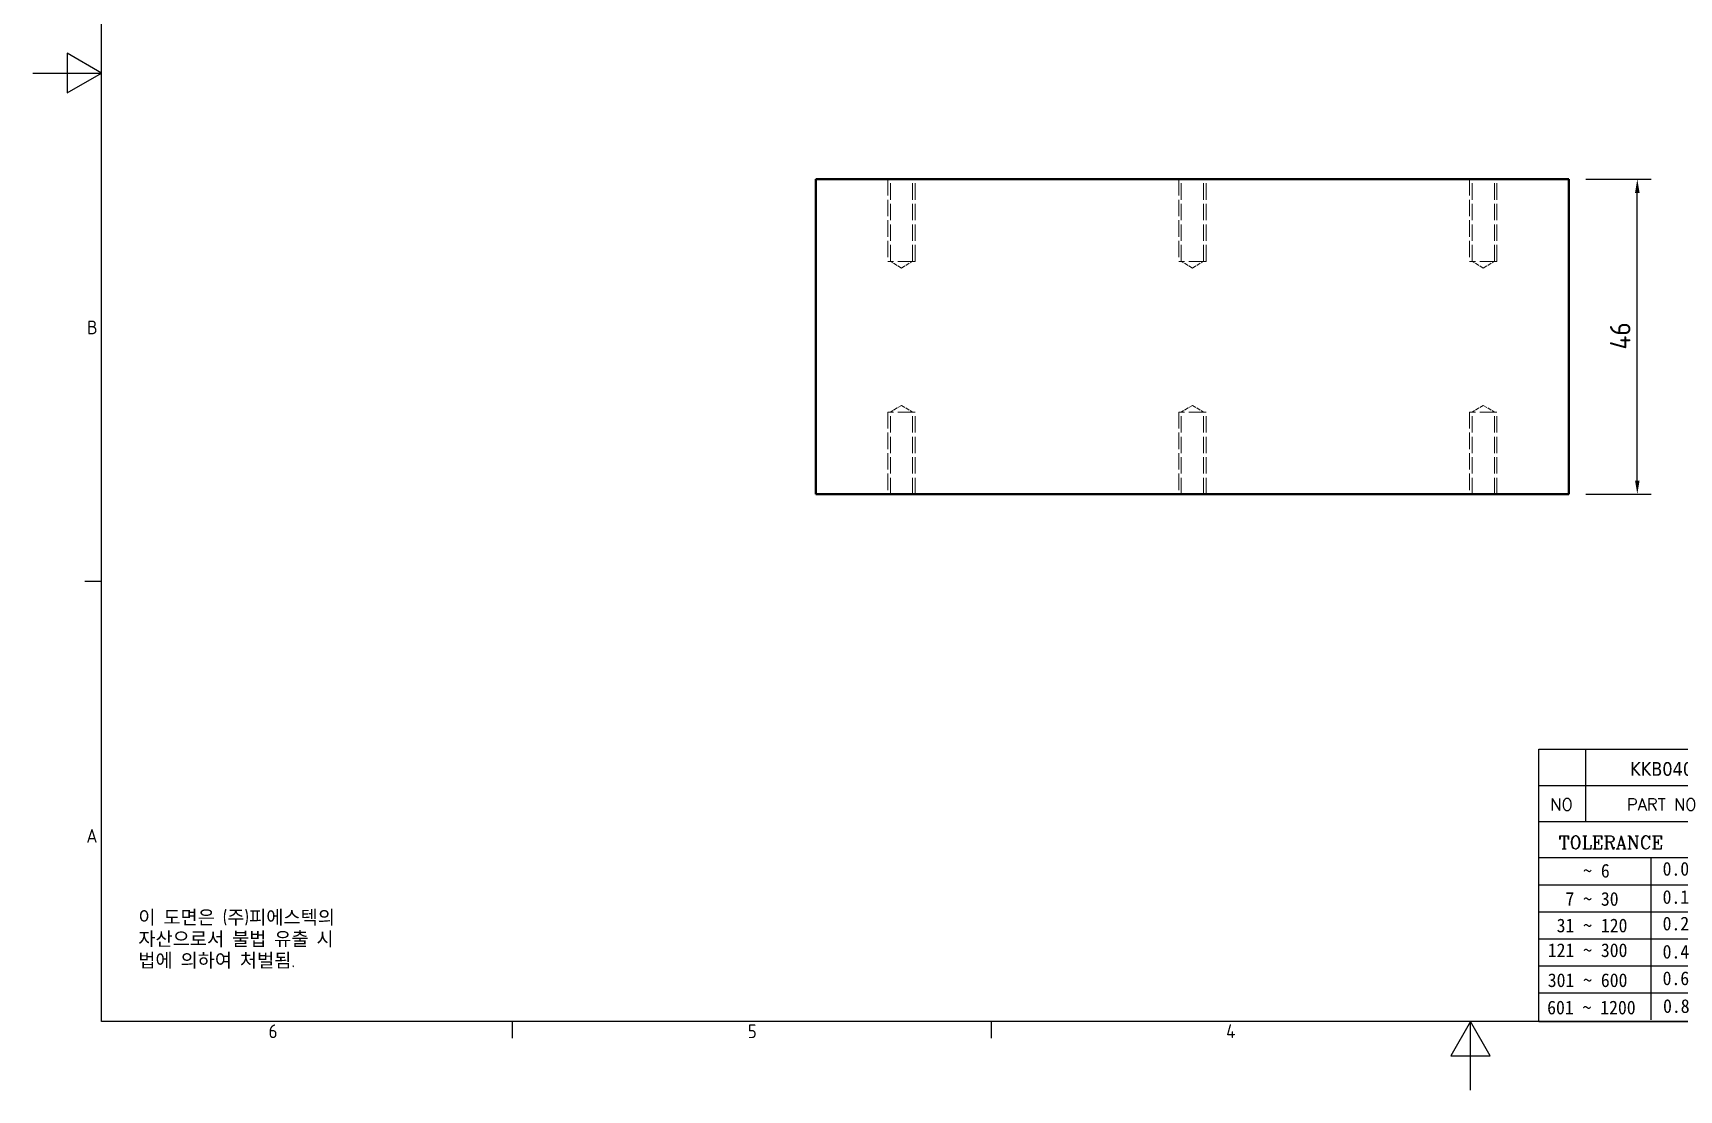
# Model space of a CAD drawing. Header units: millimetres. Extents: x 0 to 420, y 0 to 297.
# Drawn here: x 0 to 240.5, y 0 to 154.4 of the extents above; entities that cross this region are included whole.
import ezdxf
from ezdxf.enums import TextEntityAlignment as Align

# ---------------------------------------------------------------- set-up
doc = ezdxf.new("R2010")
doc.units = ezdxf.units.MM
doc.linetypes.add('DASHED', pattern=[0.2067, 0.1654, -0.0413])
doc.layers.get('0').update_dxf_attribs({"color": 3, "lineweight": 25})
for name, color, linetype, lineweight in [('가려진 것(ISO)', 2, 'DASHED', 18), ('가시적인 것(ISO)', 3, 'Continuous', 40), ('경계(ISO)', 7, 'Continuous', 25), ('기호(ISO)', 5, 'Continuous', 25), ('제목(ISO)', 5, 'Continuous', 50), ('치수(ISO)', 2, 'Continuous', 25), ('해치(ISO)', 7, 'Continuous', 18)]:
    doc.layers.add(name, color=color, linetype=linetype, lineweight=lineweight)
doc.styles.add('HAN_291', font='')
doc.styles.add('HAN_370', font='', dxfattribs={"width": 2})
doc.styles.add('RC_284', font='ROMANC.shx')
doc.styles.add('RC_287', font='ROMANC.shx')
doc.styles.add('RC_292', font='ROMANC.shx')
doc.styles.add('ROMANT_294', font='romant.shx')
doc.styles.add('문자 텍스트_PSTEK_POSCO', font='isocp.shx')
doc.styles.add('치수 텍스트_PSTEK_POSCO', font='isocp.shx')
doc.styles.add('텍스트 스타일198', font='tahoma.ttf')
doc.styles.add('텍스트 스타일333', font='ROMANC.shx', dxfattribs={"width": 0.800000011920929})
doc.styles.get('HAN_291').set_extended_font_data('GulimChe')
doc.styles.get('HAN_370').set_extended_font_data('GulimChe')
doc.dimstyles.new('치수_PSTEK_POSCO', dxfattribs={"dimtxt": 3, "dimasz": 2, "dimexe": 2, "dimexo": 2.5, "dimgap": 1, "dimtad": 1, "dimrnd": 1e-08, "dimdsep": 46, "dimtxsty": '치수 텍스트_PSTEK_POSCO', "dimcen": 0.09, "dimdle": 10, "dimclrd": 7, "dimclre": 7, "dimclrt": 2, "dimadec": 1, "dimazin": 2, "dimtfac": 1, "dimtmove": 0, "dimatfit": 3, "dimfxl": 0, "dimtolj": 1, "dimlwd": -1, "dimlwe": -1, "dimarcsym": 0})

# ---------------------------------------------------------------- blocks, each defined once
blk = doc.blocks.new('경계 Default Border')
at = {"layer": '경계(ISO)'}
for p, q in [((10, 74.25000190734863), (7.599999904632568, 74.25000190734863)), ((70, 10), (70, 7.599999904632568)), ((140, 10), (140, 7.599999904632568))]:
    blk.add_line(p, q, dxfattribs=at)
at = {"layer": '경계(ISO)', "flags": 128}
for points in [[(10, 10), (10, 287.0000076293945), (410, 287.0000076293945), (410, 10), (10, 10)], [(0, 148.5000038146973), (10, 148.5000038146973), (5, 151.3867473602295), (5, 145.6132507324219), (10, 148.5000038146973)], [(210, 0), (210, 10), (207.1132469177246, 5), (212.8867530822754, 5), (210, 10)]]:
    blk.add_lwpolyline(points, dxfattribs=at)
at = {"layer": '경계(ISO)', "color": 2, "char_height": 2.000000029802322, "attachment_point": 7, "style": '문자 텍스트_PSTEK_POSCO'}
for s, insert in [('B', (7.918846742126641, 110.3559296629392)), ('A', (7.809600509898342, 36.12023240455892)), ('6', (34.42969299337596, 7.580929648038)), ('5', (104.429692993376, 7.580929648038)), ('4', (174.3156467487881, 7.599999970197677))]:
    blk.add_mtext(s, dxfattribs=dict(at, insert=insert))
blk = doc.blocks.new('제목 블록 PSTEK')
for color, points in [(252, [(317.2195697678507, 17.0593801673321), (322.0326348870767, 21.62682475217465), (322.2781991042243, 21.94392121864296), (317.0471853425802, 16.97985676345368), (318.7512090904202, 16.1899260703855), (316.0018030350395, 12.71868385740789), (316.3356552234328, 13.00206718743325), (318.9235935156908, 16.2694494742633)]), (5, [(321.6183518841322, 17.4193704504104), (319.5281351041078, 18.24969419629727), (322.4505835294948, 22.02344462252142), (317.2195697678507, 17.0593801673321), (318.9235935156908, 16.2694494742633), (316.1741874603099, 12.79820726128571)]), (1, [(324.4839107253602, 19.60711530335299), (325.2419748254881, 19.60711530335299), (325.2419748254881, 20.25857663940324), (321.2266040451076, 20.25857663940324), (321.2266040451076, 19.60711530335299), (321.9846681452406, 19.60711530335299), (321.9846681452406, 15.3430047401139), (324.4839107253602, 15.3430047401139)]), (252, [(321.9846681452406, 19.60711530335299), (321.4042753185749, 19.60711530335299), (321.4042753185749, 19.45905590879572), (321.9846681452406, 19.45905590879572)]), (252, [(324.6615819988275, 19.45905590879572), (325.4196460989604, 19.45905590879572), (325.4196460989604, 20.11051724484596), (325.2419748254881, 20.11051724484596), (325.2419748254881, 19.60711530335299), (324.4839107253602, 19.60711530335299), (324.4839107253602, 15.3430047401139), (322.1623394187076, 15.3430047401139), (322.1623394187076, 15.19494534555726), (324.6615819988275, 15.19494534555726)]), (1, [(329.2277337269622, 20.25857663940324), (325.65654113025, 20.25857663940324), (325.65654113025, 15.3430047401139), (329.3580259941756, 15.3430047401139), (329.3580259941756, 15.9944660761648), (328.1137701654877, 15.9944660761648), (328.1137701654877, 17.56360607323003), (329.2277337269622, 17.56360607323003), (329.2277337269622, 18.25543873810179), (328.1137701654877, 18.25543873810179), (328.1137701654877, 19.60711530335299), (329.2277337269622, 19.60711530335299)]), (252, [(328.2914414389548, 19.45905590879572), (329.4054050004294, 19.45905590879572), (329.4054050004294, 20.11051724484596), (329.2277337269622, 20.11051724484596), (329.2277337269622, 19.60711530335299), (328.1137701654877, 19.60711530335299), (328.1137701654877, 18.25543873810179), (328.2914414389548, 18.25543873810179)]), (1, [(332.3312149849806, 20.25857663940324), (329.8592894925411, 20.25857663940324), (329.8592894925411, 15.3430047401139), (332.3312149849806, 15.3430047401139), (332.3312149849806, 17.4318630164523), (333.0701931098801, 15.3430047401139), (335.4855464857051, 15.3430047401139), (334.2514536401189, 19.30614745124769), (335.4379594596742, 20.25857663940324), (334.3071782107978, 20.25857663940324), (332.3312149849806, 18.99741471888304)]), (252, [(332.5088862584528, 20.1105172448466), (332.3312149849806, 20.1105172448466), (332.3312149849806, 18.99741471888368), (332.5088862584528, 19.11081371413894)]), (252, [(335.6156307331414, 20.11051724484596), (335.2535118015555, 20.11051724484596), (334.2514536401189, 19.30614745124769), (335.4855464857051, 15.3430047401139), (333.1954852176545, 15.3430047401139), (333.2478643833523, 15.19494534555726), (335.6632177591723, 15.19494534555726), (334.4291249135862, 19.15808805669106)]), (252, [(328.2914414389548, 17.41554667867274), (329.4054050004294, 17.41554667867274), (329.4054050004294, 18.10737934354514), (329.2277337269622, 18.10737934354514), (329.2277337269622, 17.56360607323003), (328.1137701654877, 17.56360607323003), (328.1137701654877, 15.9944660761648), (328.2914414389548, 15.9944660761648)]), (252, [(332.5088862584528, 16.92964231796647), (332.3312149849806, 17.43186301645164), (332.3312149849806, 15.3430047401139), (330.0369607660135, 15.3430047401139), (330.0369607660135, 15.19494534555726), (332.5088862584528, 15.19494534555726)]), (252, [(329.5356972676428, 15.8464066816075), (329.3580259941756, 15.8464066816075), (329.3580259941756, 15.3430047401139), (325.8342124037171, 15.3430047401139), (325.8342124037171, 15.19494534555726), (329.5356972676428, 15.19494534555726)])]:
    blk.add_hatch(color=color).paths.add_polyline_path(points)
h = blk.add_hatch(color=1)
edge = h.paths.add_edge_path(flags=0)
edge.add_line((314.2242174273352, 19.60711530335299), (314.2242174273352, 17.00126995915134))
edge.add_line((314.2242174273352, 17.00126995915134), (314.3485873187598, 17.00126995915134))
edge.add_arc((314.3485873187598, 17.6527312952023), 0.6514613360509371, 270, 360)
edge.add_line((315.0000486548106, 17.6527312952023), (315.0000486548106, 18.95565396730211))
edge.add_arc((314.3485873187598, 18.95565396730212), 0.6514613360508712, 0, 90)
edge.add_line((314.3485873187598, 19.60711530335299), (314.2242174273352, 19.60711530335299))
edge = h.paths.add_edge_path()
edge.add_arc((314.9847713324306, 18.28938669179658), 1.969189947606664, 269.9999999999959, 450)
edge.add_line((314.9847713324306, 20.25857663940318), (311.7664314776902, 20.25857663940324))
edge.add_line((311.7664314776902, 20.25857663940324), (311.7664314776902, 15.3430047401139))
edge.add_line((311.7664314776902, 15.3430047401139), (314.2242174273352, 15.3430047401139))
edge.add_line((314.2242174273352, 15.3430047401139), (314.2242174273352, 16.32019674418991))
edge.add_line((314.2242174273352, 16.32019674418991), (314.9847713324307, 16.32019674418991))
h = blk.add_hatch(color=252)
edge = h.paths.add_edge_path()
edge.add_arc((314.9847713324309, 18.28938669179657), 1.969189947606666, 270, 406.8278729790604)
edge.add_arc((315.1624426058984, 18.1413272972396), 1.969189947606962, -90, 53.560984836317004, ccw=False)
edge.add_line((315.1624426058984, 16.17213734963263), (314.4018887008024, 16.17213734963263))
edge.add_line((314.4018887008024, 16.17213734963263), (314.4018887008024, 15.19494534555726))
edge.add_line((314.4018887008024, 15.19494534555726), (311.9441027511573, 15.19494534555726))
edge.add_line((311.9441027511573, 15.19494534555726), (311.9441027511573, 15.3430047401139))
edge.add_line((311.9441027511573, 15.3430047401139), (314.2242174273352, 15.3430047401139))
edge.add_line((314.2242174273352, 15.3430047401139), (314.2242174273352, 16.32019674418991))
edge.add_line((314.2242174273352, 16.32019674418991), (314.9847713324309, 16.32019674418991))
h = blk.add_hatch(color=252)
edge = h.paths.add_edge_path()
edge.add_line((314.4018887008024, 19.45905590879572), (314.5262585922315, 19.45905590879572))
edge.add_arc((314.5262585922314, 18.80759457274939), 0.6514613360463194, 60.4189348879147, 90.00000000000318, ccw=False)
edge.add_arc((314.3485873187602, 18.95565396730057), 0.6514613360524251, 39.96992292766206, 90.00000000009999)
edge.add_line((314.3485873187591, 19.60711530335307), (314.2242174273352, 19.60711530335298))
edge.add_line((314.2242174273352, 19.60711530335299), (314.2242174273352, 17.00126995915134))
edge.add_line((314.2242174273352, 17.00126995915134), (314.3485873187591, 17.00126995915134))
edge.add_arc((314.3485873187568, 17.652731295233), 0.6514613360816299, 270.0000000002, 274.6930825552478)
edge.add_line((314.4018887008024, 17.0034541317032), (314.4018887008024, 19.45905590879572))
at = {"layer": '해치(ISO)', "true_color": 0x27d1fc}
h = blk.add_hatch(color=140, dxfattribs=at)
edge = h.paths.add_edge_path()
edge.add_ellipse((330.3660919371412, 20.15576403068321), major_axis=(9.100907360794343, 0), ratio=0.4069904968023172, start_angle=301.3098473703837, end_angle=507.7436900681698)
edge.add_ellipse((331.5340919371412, 20.4634168429492), major_axis=(-9.82350664112931, 0), ratio=0.3942600559756514, start_angle=111.51207141178469, end_angle=334.47025347086895, ccw=False)
edge.add_line((335.1363447531188, 16.8601935978785), (335.0955236905705, 16.99119398620872))
at = {"color": 180}
for p, q in [((182.475792979055, 11.79100474011392), (182.4757929790549, 51.56524660363496)), ((182.4757929790549, 51.56524660363496), (372.4757929537551, 51.56524660363496)), ((189.2651435055721, 51.56524660363496), (189.2651435055722, 41.00524660363494)), ((215.2152739891528, 41.00524660363494), (215.2152739891528, 51.56524660363496)), ((280.8758854511282, 51.56524660363496), (280.8758854511282, 41.00524660363494)), ((310.0881549537552, 51.56524660363496), (310.0881549537553, 41.00524660363494)), ((316.9044520275131, 51.56524660363496), (316.9044520275127, 41.00524660363494)), ((338.4566026226726, 51.56524660363496), (338.4566026226727, 41.00524660363494)), ((372.4757929537551, 51.56524660363496), (372.4757929537551, 11.79100474011389)), ((182.475792979055, 46.2852466036349), (372.4757929537551, 46.28524660363492)), ((182.475792979055, 41.00524660363493), (206.451475290024, 41.00524660363493)), ((222.9401812389276, 11.79100474011392), (222.9401812389276, 41.00524660363494)), ((239.4288871878316, 11.79100474011392), (239.4288871878316, 41.00524660363494)), ((255.9175931367356, 11.79100474011392), (255.9175931367356, 41.00524660363494)), ((268.6918866058747, 41.00524660363494), (268.6918866058747, 30.44524660363498)), ((280.8758854511282, 41.00524660363494), (280.8758854511282, 25.16524660363502)), ((310.088154953755, 41.00524660363494), (310.088154953755, 11.79100474011392)), ((182.475792979055, 35.72524660363497), (206.451475290024, 35.72524660363497)), ((198.8621818849491, 12.02524660363491), (198.8621818849491, 35.72524660363497)), ((206.451475290024, 35.72524660363497), (372.4757929537551, 35.72524660363497)), ((182.475792979055, 31.77524660363492), (206.451475290024, 31.77524660363492)), ((255.917593136736, 30.44524660363498), (372.4757929537552, 30.44524660363501)), ((182.475792979055, 27.82524660363487), (206.451475290024, 27.82524660363487)), ((255.9175931367359, 25.16524660363502), (372.4757929537552, 25.165246603635)), ((268.6918866058744, 25.16524660363502), (268.6918866058744, 11.79100474011392)), ((182.475792979055, 23.87524660363505), (206.451475290024, 23.87524660363505)), ((182.475792979055, 19.92524660363478), (206.451475290024, 19.92524660363478)), ((255.9175931367359, 19.88524660363481), (310.0881549537553, 19.88524660363481)), ((182.475792979055, 15.97524660363496), (206.451475290024, 15.97524660363496)), ((206.451475290024, 16.74100474011396), (255.9175931367359, 16.74100474011396)), ((182.475792979055, 11.79100474011392), (372.4757929537551, 11.79100474011389))]:
    blk.add_line(p, q, dxfattribs=at)
at = {"color": 7, "lineweight": 50}
for p, q in [((206.4514752900237, 11.79100474011392), (206.4514752900237, 41.00524660363494)), ((206.451475290024, 41.00524660363494), (372.4757929537551, 41.00524660363496))]:
    blk.add_line(p, q, dxfattribs=at)
at = {"color": 7}
for p, q in [((322.2781991042243, 21.94392121864296), (317.0471853425802, 16.97985676345368)), ((322.4505835294948, 22.02344462252142), (317.2195697678507, 17.0593801673321)), ((319.5281351041078, 18.24969419629727), (322.4505835294948, 22.02344462252142)), ((322.0326348870767, 21.62682475217465), (322.2781991042243, 21.94392121864296)), ((311.7664314776902, 20.25900474011391), (311.7664314776902, 15.34300474011391)), ((314.9847713324309, 20.25857663940324), (311.7664314776902, 20.25857663940324)), ((314.9847713324309, 20.25857663940324), (311.7664314776902, 20.25857663940324)), ((311.7664314776902, 20.25857663940324), (311.7664314776902, 15.3430047401139)), ((314.2242174273352, 17.00126995915134), (314.2242174273352, 19.60711530335299)), ((314.2242174273352, 19.60711530335299), (314.3485873187591, 19.60711530335299)), ((314.3485873187591, 19.60711530335299), (314.2242174273352, 19.60711530335299)), ((314.2242174273352, 19.60711530335299), (314.2242174273352, 17.00126995915134)), ((314.2242174273352, 17.00126995915134), (314.2242174273352, 19.60711530335299)), ((314.2242174273352, 19.60711530335299), (314.3485873187591, 19.60711530335299)), ((314.4018887008024, 19.45905590879572), (314.5262585922314, 19.45905590879572)), ((314.4018887008024, 17.0034541317032), (314.4018887008024, 19.45905590879572)), ((317.2195697678507, 17.0593801673321), (322.0326348870767, 21.62682475217465)), ((325.2419748254881, 20.25857663940324), (321.2266040451076, 20.25857663940324)), ((321.2266040451076, 20.25857663940324), (321.2266040451076, 19.60711530335299)), ((325.2419748254881, 20.25857663940324), (321.2266040451076, 20.25857663940324)), ((321.2266040451076, 20.25857663940324), (321.2266040451076, 19.60711530335299)), ((321.2266040451076, 19.60711530335299), (321.9846681452406, 19.60711530335299)), ((321.2266040451076, 19.60711530335299), (321.9846681452406, 19.60711530335299)), ((321.4042753185749, 19.60711530335299), (321.4042753185749, 19.45905590879572)), ((321.9846681452406, 19.60711530335299), (321.4042753185749, 19.60711530335299)), ((321.4042753185749, 19.45905590879572), (321.9846681452406, 19.45905590879572)), ((321.9846681452406, 19.60711530335299), (321.9846681452406, 15.3430047401139)), ((321.9846681452406, 19.45905590879572), (321.9846681452406, 19.60711530335299)), ((321.9846681452406, 19.60711530335299), (321.9846681452406, 15.3430047401139)), ((324.4839107253602, 19.60711530335299), (325.2419748254881, 19.60711530335299)), ((324.4839107253602, 15.3430047401139), (324.4839107253602, 19.60711530335299)), ((325.2419748254881, 19.60711530335299), (324.4839107253602, 19.60711530335299)), ((324.4839107253602, 19.60711530335299), (324.4839107253602, 15.3430047401139)), ((324.4839107253602, 19.60711530335299), (325.2419748254881, 19.60711530335299)), ((324.4839107253602, 15.3430047401139), (324.4839107253602, 19.60711530335299)), ((324.6615819988275, 19.45905590879572), (325.4196460989604, 19.45905590879572)), ((324.6615819988275, 15.19494534555726), (324.6615819988275, 19.45905590879572)), ((325.2419748254881, 19.60711530335299), (325.2419748254881, 20.25857663940324)), ((325.2419748254881, 19.60711530335299), (325.2419748254881, 20.25857663940324)), ((325.4196460989604, 20.11051724484596), (325.2419748254881, 20.11051724484596)), ((325.2419748254881, 20.11051724484596), (325.2419748254881, 19.60711530335299)), ((325.4196460989604, 19.45905590879572), (325.4196460989604, 20.11051724484596)), ((329.2277337269622, 20.25857663940324), (325.65654113025, 20.25857663940324)), ((325.65654113025, 20.25857663940324), (325.65654113025, 15.3430047401139)), ((325.65654113025, 20.25857663940324), (325.65654113025, 15.3430047401139)), ((329.2277337269622, 20.25857663940324), (325.65654113025, 20.25857663940324)), ((328.1137701654877, 18.25543873810179), (328.1137701654877, 19.60711530335299)), ((328.1137701654877, 19.60711530335299), (329.2277337269622, 19.60711530335299)), ((329.2277337269622, 19.60711530335299), (328.1137701654877, 19.60711530335299)), ((328.1137701654877, 19.60711530335299), (328.1137701654877, 18.25543873810179)), ((328.1137701654877, 18.25543873810179), (328.1137701654877, 19.60711530335299)), ((328.1137701654877, 19.60711530335299), (329.2277337269622, 19.60711530335299)), ((328.2914414389548, 18.25543873810179), (328.2914414389548, 19.45905590879572)), ((328.2914414389548, 19.45905590879572), (329.4054050004294, 19.45905590879572)), ((329.2277337269622, 19.60711530335299), (329.2277337269622, 20.25857663940324)), ((329.2277337269622, 19.60711530335299), (329.2277337269622, 20.25857663940324)), ((329.4054050004294, 20.11051724484596), (329.2277337269622, 20.11051724484596)), ((329.2277337269622, 20.11051724484596), (329.2277337269622, 19.60711530335299)), ((329.4054050004294, 19.45905590879572), (329.4054050004294, 20.11051724484596)), ((332.3312149849806, 20.25857663940324), (329.8592894925411, 20.25857663940324)), ((329.8592894925411, 20.25857663940324), (329.8592894925411, 15.3430047401139)), ((329.8592894925411, 20.25857663940324), (329.8592894925411, 15.3430047401139)), ((332.3312149849806, 20.25857663940324), (329.8592894925411, 20.25857663940324)), ((334.3071782107978, 20.25857663940324), (332.3312149849806, 18.99741471888304)), ((332.3312149849806, 18.99741471888304), (332.3312149849806, 20.25857663940324)), ((334.3071782107978, 20.25857663940324), (332.3312149849806, 18.99741471888304)), ((332.3312149849806, 18.99741471888304), (332.3312149849806, 20.25857663940324)), ((332.5088862584528, 20.1105172448466), (332.3312149849806, 20.1105172448466)), ((332.3312149849806, 20.1105172448466), (332.3312149849806, 18.99741471888368)), ((332.5088862584528, 19.11081371413894), (332.5088862584528, 20.1105172448466)), ((334.2514536401189, 19.30614745124769), (335.4379594596742, 20.25857663940324)), ((334.2514536401189, 19.30614745124769), (335.4379594596742, 20.25857663940324)), ((335.2535118015555, 20.11051724484596), (334.2514536401189, 19.30614745124769)), ((335.4855464857051, 15.3430047401139), (334.2514536401189, 19.30614745124769)), ((334.2514536401189, 19.30614745124769), (335.4855464857051, 15.3430047401139)), ((335.4855464857051, 15.3430047401139), (334.2514536401189, 19.30614745124769)), ((335.4379594596742, 20.25857663940324), (334.3071782107978, 20.25857663940324)), ((335.4379594596742, 20.25857663940324), (334.3071782107978, 20.25857663940324)), ((334.4291249135862, 19.15808805669104), (335.6156307331414, 20.11051724484596)), ((335.6156307331414, 20.11051724484596), (335.2535118015555, 20.11051724484596)), ((314.3485873187591, 17.00126995915134), (314.2242174273352, 17.00126995915134)), ((314.2242174273352, 17.00126995915134), (314.3485873187591, 17.00126995915134)), ((314.3485873187591, 17.00126995915134), (314.2242174273352, 17.00126995915134)), ((315.0000486548106, 18.95565396730275), (315.0000486548106, 17.65273129520161)), ((315.0000486548106, 18.95565396730275), (315.0000486548106, 17.65273129520161)), ((316.1741874603099, 12.79820726128571), (321.6183518841322, 17.4193704504104)), ((317.0471853425802, 16.97985676345368), (318.7512090904202, 16.1899260703855)), ((318.9235935156908, 16.2694494742633), (317.2195697678507, 17.0593801673321)), ((317.2195697678507, 17.0593801673321), (318.9235935156908, 16.2694494742633)), ((321.6183518841322, 17.4193704504104), (319.5281351041078, 18.24969419629727)), ((329.2277337269622, 18.25543873810179), (328.1137701654877, 18.25543873810179)), ((328.1137701654877, 18.25543873810179), (328.2914414389548, 18.25543873810179)), ((329.2277337269622, 18.25543873810179), (328.1137701654877, 18.25543873810179)), ((328.1137701654877, 17.56360607323003), (329.2277337269622, 17.56360607323003)), ((328.1137701654877, 15.9944660761648), (328.1137701654877, 17.56360607323003)), ((329.2277337269622, 17.56360607323003), (328.1137701654877, 17.56360607323003)), ((328.1137701654877, 17.56360607323003), (328.1137701654877, 15.9944660761648)), ((328.1137701654877, 17.56360607323003), (329.2277337269622, 17.56360607323003)), ((328.1137701654877, 15.9944660761648), (328.1137701654877, 17.56360607323003)), ((328.2914414389548, 15.9944660761648), (328.2914414389548, 17.41554667867274)), ((328.2914414389548, 17.41554667867274), (329.4054050004294, 17.41554667867274)), ((329.2277337269622, 17.56360607323003), (329.2277337269622, 18.25543873810179)), ((329.2277337269622, 17.56360607323003), (329.2277337269622, 18.25543873810179)), ((329.4054050004294, 18.10737934354514), (329.2277337269622, 18.10737934354514)), ((329.2277337269622, 18.10737934354514), (329.2277337269622, 17.56360607323003)), ((329.4054050004294, 17.41554667867274), (329.4054050004294, 18.10737934354514)), ((332.3312149849806, 18.99741471888368), (332.5088862584528, 19.11081371413894)), ((332.3312149849806, 17.4318630164523), (333.0701931098801, 15.3430047401139)), ((332.3312149849806, 15.3430047401139), (332.3312149849806, 17.4318630164523)), ((332.5088862584528, 16.92964231796647), (332.3312149849806, 17.43186301645164)), ((332.3312149849806, 17.43186301645164), (332.3312149849806, 15.3430047401139)), ((332.3312149849806, 17.4318630164523), (333.0701931098801, 15.3430047401139)), ((332.3312149849806, 15.3430047401139), (332.3312149849806, 17.4318630164523)), ((332.5088862584528, 15.19494534555726), (332.5088862584528, 16.92964231796647)), ((335.6632177591723, 15.19494534555726), (334.4291249135862, 19.15808805669104)), ((345.0447381189468, 17.50375595811051), (344.9867755289346, 17.689895936919)), ((311.7664314776902, 15.3430047401139), (314.2242174273352, 15.3430047401139)), ((311.7664314776902, 15.3430047401139), (314.2242174273352, 15.3430047401139)), ((314.2242174273352, 15.3430047401139), (311.9441027511573, 15.3430047401139)), ((311.9441027511573, 15.3430047401139), (311.9441027511573, 15.19494534555726)), ((311.9441027511573, 15.19494534555726), (314.4018887008024, 15.19494534555726)), ((314.2242174273352, 16.32019674418991), (314.9847713324309, 16.32019674418991)), ((314.2242174273352, 15.3430047401139), (314.2242174273352, 16.32019674418991)), ((314.9847713324309, 16.32019674418991), (314.2242174273352, 16.32019674418991)), ((314.2242174273352, 16.32019674418991), (314.2242174273352, 15.3430047401139)), ((314.2242174273352, 16.32019674418991), (314.9847713324309, 16.32019674418991)), ((314.2242174273352, 15.3430047401139), (314.2242174273352, 16.32019674418991)), ((314.4018887008024, 16.17213734963263), (315.162442605898, 16.17213734963263)), ((314.4018887008024, 15.19494534555726), (314.4018887008024, 16.17213734963263)), ((318.7512090904202, 16.1899260703855), (316.0018030350395, 12.71868385740789)), ((318.9235935156908, 16.2694494742633), (316.1741874603099, 12.79820726128571)), ((316.3356552234328, 13.00206718743325), (318.9235935156908, 16.2694494742633)), ((321.9846681452406, 15.3430047401139), (324.4839107253602, 15.3430047401139)), ((321.9846681452406, 15.3430047401139), (324.4839107253602, 15.3430047401139)), ((324.4839107253602, 15.3430047401139), (322.1623394187076, 15.3430047401139)), ((322.1623394187076, 15.3430047401139), (322.1623394187076, 15.19494534555726)), ((322.1623394187076, 15.19494534555726), (324.6615819988275, 15.19494534555726)), ((325.65654113025, 15.3430047401139), (329.3580259941756, 15.3430047401139)), ((325.65654113025, 15.3430047401139), (329.3580259941756, 15.3430047401139)), ((329.3580259941756, 15.3430047401139), (325.8342124037171, 15.3430047401139)), ((325.8342124037171, 15.3430047401139), (325.8342124037171, 15.19494534555726)), ((325.8342124037171, 15.19494534555726), (329.5356972676428, 15.19494534555726)), ((329.3580259941756, 15.9944660761648), (328.1137701654877, 15.9944660761648)), ((328.1137701654877, 15.9944660761648), (328.2914414389548, 15.9944660761648)), ((329.3580259941756, 15.9944660761648), (328.1137701654877, 15.9944660761648)), ((329.3580259941756, 15.3430047401139), (329.3580259941756, 15.9944660761648)), ((329.3580259941756, 15.3430047401139), (329.3580259941756, 15.9944660761648)), ((329.5356972676428, 15.8464066816075), (329.3580259941756, 15.8464066816075)), ((329.3580259941756, 15.8464066816075), (329.3580259941756, 15.3430047401139)), ((329.5356972676428, 15.19494534555726), (329.5356972676428, 15.8464066816075)), ((329.8592894925411, 15.3430047401139), (332.3312149849806, 15.3430047401139)), ((329.8592894925411, 15.3430047401139), (332.3312149849806, 15.3430047401139)), ((332.3312149849806, 15.3430047401139), (330.0369607660135, 15.3430047401139)), ((330.0369607660135, 15.3430047401139), (330.0369607660135, 15.19494534555726)), ((330.0369607660135, 15.19494534555726), (332.5088862584528, 15.19494534555726)), ((333.0701931098801, 15.3430047401139), (335.4855464857051, 15.3430047401139)), ((333.0701931098801, 15.3430047401139), (335.4855464857051, 15.3430047401139)), ((335.4855464857051, 15.3430047401139), (333.1954852176545, 15.3430047401139)), ((333.1954852176545, 15.3430047401139), (333.2478643833523, 15.19494534555726)), ((333.2478643833523, 15.19494534555726), (335.6632177591723, 15.19494534555726)), ((316.0018030350395, 12.71868385740789), (316.3356552234328, 13.00206718743325))]:
    blk.add_line(p, q, dxfattribs=at)
at = {"color": 5}
for p, q in [((322.4505835294948, 22.02344462252142), (317.2195697678507, 17.0593801673321)), ((319.5281351041078, 18.24969419629727), (322.4505835294948, 22.02344462252142)), ((316.1741874603099, 12.79820726128571), (321.6183518841322, 17.4193704504104)), ((317.2195697678507, 17.0593801673321), (318.9235935156908, 16.2694494742633)), ((321.6183518841322, 17.4193704504104), (319.5281351041078, 18.24969419629727)), ((318.9235935156908, 16.2694494742633), (316.1741874603099, 12.79820726128571))]:
    blk.add_line(p, q, dxfattribs=at)
at = {"color": 1}
for p, q in [((314.9847713324309, 20.25857663940324), (311.7664314776902, 20.25857663940324)), ((311.7664314776902, 20.25857663940324), (311.7664314776902, 15.3430047401139)), ((314.2242174273352, 17.00126995915134), (314.2242174273352, 19.60711530335299)), ((314.2242174273352, 19.60711530335299), (314.3485873187591, 19.60711530335299)), ((325.2419748254881, 20.25857663940324), (321.2266040451076, 20.25857663940324)), ((321.2266040451076, 20.25857663940324), (321.2266040451076, 19.60711530335299)), ((321.2266040451076, 19.60711530335299), (321.9846681452406, 19.60711530335299)), ((321.9846681452406, 19.60711530335299), (321.9846681452406, 15.3430047401139)), ((324.4839107253602, 19.60711530335299), (325.2419748254881, 19.60711530335299)), ((324.4839107253602, 15.3430047401139), (324.4839107253602, 19.60711530335299)), ((325.2419748254881, 19.60711530335299), (325.2419748254881, 20.25857663940324)), ((329.2277337269622, 20.25857663940324), (325.65654113025, 20.25857663940324)), ((325.65654113025, 20.25857663940324), (325.65654113025, 15.3430047401139)), ((328.1137701654877, 18.25543873810179), (328.1137701654877, 19.60711530335299)), ((328.1137701654877, 19.60711530335299), (329.2277337269622, 19.60711530335299)), ((329.2277337269622, 19.60711530335299), (329.2277337269622, 20.25857663940324)), ((332.3312149849806, 20.25857663940324), (329.8592894925411, 20.25857663940324)), ((329.8592894925411, 20.25857663940324), (329.8592894925411, 15.3430047401139)), ((334.3071782107978, 20.25857663940324), (332.3312149849806, 18.99741471888304)), ((332.3312149849806, 18.99741471888304), (332.3312149849806, 20.25857663940324)), ((334.2514536401189, 19.30614745124769), (335.4379594596742, 20.25857663940324)), ((335.4855464857051, 15.3430047401139), (334.2514536401189, 19.30614745124769)), ((335.4379594596742, 20.25857663940324), (334.3071782107978, 20.25857663940324)), ((314.3485873187591, 17.00126995915134), (314.2242174273352, 17.00126995915134)), ((315.0000486548106, 18.95565396730275), (315.0000486548106, 17.65273129520161)), ((329.2277337269622, 18.25543873810179), (328.1137701654877, 18.25543873810179)), ((328.1137701654877, 17.56360607323003), (329.2277337269622, 17.56360607323003)), ((328.1137701654877, 15.9944660761648), (328.1137701654877, 17.56360607323003)), ((329.2277337269622, 17.56360607323003), (329.2277337269622, 18.25543873810179)), ((332.3312149849806, 17.4318630164523), (333.0701931098801, 15.3430047401139)), ((332.3312149849806, 15.3430047401139), (332.3312149849806, 17.4318630164523)), ((311.7664314776902, 15.3430047401139), (314.2242174273352, 15.3430047401139)), ((314.2242174273352, 16.32019674418991), (314.9847713324309, 16.32019674418991)), ((314.2242174273352, 15.3430047401139), (314.2242174273352, 16.32019674418991)), ((321.9846681452406, 15.3430047401139), (324.4839107253602, 15.3430047401139)), ((325.65654113025, 15.3430047401139), (329.3580259941756, 15.3430047401139)), ((329.3580259941756, 15.9944660761648), (328.1137701654877, 15.9944660761648)), ((329.3580259941756, 15.3430047401139), (329.3580259941756, 15.9944660761648)), ((329.8592894925411, 15.3430047401139), (332.3312149849806, 15.3430047401139)), ((333.0701931098801, 15.3430047401139), (335.4855464857051, 15.3430047401139))]:
    blk.add_line(p, q, dxfattribs=at)
at = {"color": 7}
for centre, radius, start, end in [((314.3485873187598, 18.95565396730211), 0.6514613360508712, 0, 90), ((314.3485873187602, 18.95565396730057), 0.6514613360524251, 39.96992292766117, 90), ((314.3485873187598, 18.95565396730212), 0.6514613360508712, 0, 90), ((314.5262585922314, 18.80759457274939), 0.6514613360463193, 60.41893488791137, 90), ((314.9847713324309, 18.28938669179658), 1.969189947606665, 270, 90), ((314.9847713324309, 18.28938669179658), 1.969189947606665, 270, 90), ((314.9847713324307, 18.2893866917965), 1.969189947606594, 270, 46.82787297909833), ((315.1624426058984, 18.1413272972396), 1.969189947606961, 270, 53.56098483636067), ((314.3485873187597, 17.65273129520228), 0.6514613360509381, 270, 0), ((314.3485873187598, 17.6527312952023), 0.6514613360509381, 270, 0), ((314.3485873187568, 17.652731295233), 0.6514613360816299, 270, 274.6930825552478)]:
    blk.add_arc(centre, radius, start, end, dxfattribs=at)
at = {"color": 1}
for centre, radius, start, end in [((314.3485873187598, 18.95565396730211), 0.6514613360508712, 0, 90), ((314.9847713324309, 18.28938669179657), 1.969189947606665, 270, 90), ((314.3485873187598, 17.6527312952023), 0.6514613360509381, 270, 0)]:
    blk.add_arc(centre, radius, start, end, dxfattribs=at)
at = {"layer": '제목(ISO)', "lineweight": 18}
blk.add_line((182.475792979055, 35.72500474011393), (182.475792979055, 11.79100474011392), dxfattribs=at)
at = {"layer": '제목(ISO)'}
for p, q in [((322.2781991042243, 21.94392121864296), (317.0471853425802, 16.97985676345368)), ((322.4505835294948, 22.02344462252142), (317.2195697678507, 17.0593801673321)), ((319.5281351041078, 18.24969419629727), (322.4505835294948, 22.02344462252142)), ((322.0326348870767, 21.62682475217465), (322.2781991042243, 21.94392121864296)), ((314.9847713324306, 20.25857663940324), (311.7664314776902, 20.25857663940324)), ((311.7664314776902, 20.25857663940324), (311.7664314776902, 15.3430047401139)), ((314.2242174273352, 17.00126995915134), (314.2242174273352, 19.60711530335299)), ((314.2242174273352, 19.60711530335299), (314.3485873187598, 19.60711530335299)), ((314.3485873187591, 19.60711530335299), (314.2242174273352, 19.60711530335299)), ((314.2242174273352, 19.60711530335299), (314.2242174273352, 17.00126995915134)), ((314.4018887008024, 19.45905590879572), (314.5262585922314, 19.45905590879572)), ((314.4018887008024, 17.0034541317032), (314.4018887008024, 19.45905590879572)), ((317.2195697678507, 17.0593801673321), (322.0326348870767, 21.62682475217465)), ((325.2419748254881, 20.25857663940324), (321.2266040451076, 20.25857663940324)), ((321.2266040451076, 20.25857663940324), (321.2266040451076, 19.60711530335299)), ((321.2266040451076, 19.60711530335299), (321.9846681452406, 19.60711530335299)), ((321.9846681452406, 19.60711530335299), (321.4042753185749, 19.60711530335299)), ((321.4042753185749, 19.60711530335299), (321.4042753185749, 19.45905590879572)), ((321.4042753185749, 19.45905590879572), (321.9846681452406, 19.45905590879572)), ((321.9846681452406, 19.60711530335299), (321.9846681452406, 15.3430047401139)), ((321.9846681452406, 19.45905590879572), (321.9846681452406, 19.60711530335299)), ((324.4839107253602, 19.60711530335299), (325.2419748254881, 19.60711530335299)), ((324.4839107253602, 15.3430047401139), (324.4839107253602, 19.60711530335299)), ((325.2419748254881, 19.60711530335299), (324.4839107253602, 19.60711530335299)), ((324.4839107253602, 19.60711530335299), (324.4839107253602, 15.3430047401139)), ((324.6615819988275, 19.45905590879572), (325.4196460989604, 19.45905590879572)), ((324.6615819988275, 15.19494534555726), (324.6615819988275, 19.45905590879572)), ((325.2419748254881, 19.60711530335299), (325.2419748254881, 20.25857663940324)), ((325.4196460989604, 20.11051724484596), (325.2419748254881, 20.11051724484596)), ((325.2419748254881, 20.11051724484596), (325.2419748254881, 19.60711530335299)), ((325.4196460989604, 19.45905590879572), (325.4196460989604, 20.11051724484596)), ((329.2277337269622, 20.25857663940324), (325.65654113025, 20.25857663940324)), ((325.65654113025, 20.25857663940324), (325.65654113025, 15.3430047401139)), ((328.1137701654877, 18.25543873810179), (328.1137701654877, 19.60711530335299)), ((328.1137701654877, 19.60711530335299), (329.2277337269622, 19.60711530335299)), ((329.2277337269622, 19.60711530335299), (328.1137701654877, 19.60711530335299)), ((328.1137701654877, 19.60711530335299), (328.1137701654877, 18.25543873810179)), ((328.2914414389548, 19.45905590879572), (329.4054050004294, 19.45905590879572)), ((328.2914414389548, 18.25543873810179), (328.2914414389548, 19.45905590879572)), ((329.2277337269622, 19.60711530335299), (329.2277337269622, 20.25857663940324)), ((329.4054050004294, 20.11051724484596), (329.2277337269622, 20.11051724484596)), ((329.2277337269622, 20.11051724484596), (329.2277337269622, 19.60711530335299)), ((329.4054050004294, 19.45905590879572), (329.4054050004294, 20.11051724484596)), ((332.3312149849806, 20.25857663940324), (329.8592894925411, 20.25857663940324)), ((329.8592894925411, 20.25857663940324), (329.8592894925411, 15.3430047401139)), ((334.3071782107978, 20.25857663940324), (332.3312149849806, 18.99741471888304)), ((332.3312149849806, 18.99741471888304), (332.3312149849806, 20.25857663940324)), ((332.5088862584528, 20.1105172448466), (332.3312149849806, 20.1105172448466)), ((332.3312149849806, 20.1105172448466), (332.3312149849806, 18.99741471888368)), ((332.5088862584528, 19.11081371413894), (332.5088862584528, 20.1105172448466)), ((334.2514536401189, 19.30614745124769), (335.4379594596742, 20.25857663940324)), ((335.2535118015555, 20.11051724484596), (334.2514536401189, 19.30614745124769)), ((335.4855464857051, 15.3430047401139), (334.2514536401189, 19.30614745124769)), ((334.2514536401189, 19.30614745124769), (335.4855464857051, 15.3430047401139)), ((335.4379594596742, 20.25857663940324), (334.3071782107978, 20.25857663940324)), ((334.4291249135862, 19.15808805669106), (335.6156307331414, 20.11051724484596)), ((335.6156307331414, 20.11051724484596), (335.2535118015555, 20.11051724484596)), ((314.3485873187598, 17.00126995915134), (314.2242174273352, 17.00126995915134)), ((314.2242174273352, 17.00126995915134), (314.3485873187591, 17.00126995915134)), ((315.0000486548106, 18.95565396730211), (315.0000486548106, 17.6527312952023)), ((316.1741874603099, 12.79820726128571), (321.6183518841322, 17.4193704504104)), ((317.0471853425802, 16.97985676345368), (318.7512090904202, 16.1899260703855)), ((317.2195697678507, 17.0593801673321), (318.9235935156908, 16.2694494742633)), ((318.9235935156908, 16.2694494742633), (317.2195697678507, 17.0593801673321)), ((321.6183518841322, 17.4193704504104), (319.5281351041078, 18.24969419629727)), ((329.2277337269622, 18.25543873810179), (328.1137701654877, 18.25543873810179)), ((328.1137701654877, 18.25543873810179), (328.2914414389548, 18.25543873810179)), ((328.1137701654877, 15.9944660761648), (328.1137701654877, 17.56360607323003)), ((328.1137701654877, 17.56360607323003), (329.2277337269622, 17.56360607323003)), ((329.2277337269622, 17.56360607323003), (328.1137701654877, 17.56360607323003)), ((328.1137701654877, 17.56360607323003), (328.1137701654877, 15.9944660761648)), ((328.2914414389548, 17.41554667867274), (329.4054050004294, 17.41554667867274)), ((328.2914414389548, 15.9944660761648), (328.2914414389548, 17.41554667867274)), ((329.2277337269622, 17.56360607323003), (329.2277337269622, 18.25543873810179)), ((329.4054050004294, 18.10737934354514), (329.2277337269622, 18.10737934354514)), ((329.2277337269622, 18.10737934354514), (329.2277337269622, 17.56360607323003)), ((329.4054050004294, 17.41554667867274), (329.4054050004294, 18.10737934354514)), ((332.3312149849806, 18.99741471888368), (332.5088862584528, 19.11081371413894)), ((332.3312149849806, 15.3430047401139), (332.3312149849806, 17.4318630164523)), ((332.3312149849806, 17.4318630164523), (333.0701931098801, 15.3430047401139)), ((332.5088862584528, 16.92964231796647), (332.3312149849806, 17.43186301645164)), ((332.3312149849806, 17.43186301645164), (332.3312149849806, 15.3430047401139)), ((332.5088862584528, 15.19494534555726), (332.5088862584528, 16.92964231796647)), ((335.6632177591723, 15.19494534555726), (334.4291249135862, 19.15808805669106)), ((311.7664314776902, 15.3430047401139), (314.2242174273352, 15.3430047401139)), ((314.2242174273352, 15.3430047401139), (311.9441027511573, 15.3430047401139)), ((311.9441027511573, 15.3430047401139), (311.9441027511573, 15.19494534555726)), ((311.9441027511573, 15.19494534555726), (314.4018887008024, 15.19494534555726)), ((314.2242174273352, 15.3430047401139), (314.2242174273352, 16.32019674418991)), ((314.2242174273352, 16.32019674418991), (314.9847713324307, 16.32019674418991)), ((314.9847713324309, 16.32019674418991), (314.2242174273352, 16.32019674418991)), ((314.2242174273352, 16.32019674418991), (314.2242174273352, 15.3430047401139)), ((314.4018887008024, 15.19494534555726), (314.4018887008024, 16.17213734963263)), ((314.4018887008024, 16.17213734963263), (315.1624426058984, 16.17213734963263)), ((318.7512090904202, 16.1899260703855), (316.0018030350395, 12.71868385740789)), ((318.9235935156908, 16.2694494742633), (316.1741874603099, 12.79820726128571)), ((316.3356552234328, 13.00206718743325), (318.9235935156908, 16.2694494742633)), ((321.9846681452406, 15.3430047401139), (324.4839107253602, 15.3430047401139)), ((324.4839107253602, 15.3430047401139), (322.1623394187076, 15.3430047401139)), ((322.1623394187076, 15.3430047401139), (322.1623394187076, 15.19494534555726)), ((322.1623394187076, 15.19494534555726), (324.6615819988275, 15.19494534555726)), ((325.65654113025, 15.3430047401139), (329.3580259941756, 15.3430047401139)), ((329.3580259941756, 15.3430047401139), (325.8342124037171, 15.3430047401139)), ((325.8342124037171, 15.3430047401139), (325.8342124037171, 15.19494534555726)), ((325.8342124037171, 15.19494534555726), (329.5356972676428, 15.19494534555726)), ((329.3580259941756, 15.9944660761648), (328.1137701654877, 15.9944660761648)), ((328.1137701654877, 15.9944660761648), (328.2914414389548, 15.9944660761648)), ((329.3580259941756, 15.3430047401139), (329.3580259941756, 15.9944660761648)), ((329.5356972676428, 15.8464066816075), (329.3580259941756, 15.8464066816075)), ((329.3580259941756, 15.8464066816075), (329.3580259941756, 15.3430047401139)), ((329.5356972676428, 15.19494534555726), (329.5356972676428, 15.8464066816075)), ((329.8592894925411, 15.3430047401139), (332.3312149849806, 15.3430047401139)), ((332.3312149849806, 15.3430047401139), (330.0369607660135, 15.3430047401139)), ((330.0369607660135, 15.3430047401139), (330.0369607660135, 15.19494534555726)), ((330.0369607660135, 15.19494534555726), (332.5088862584528, 15.19494534555726)), ((333.0701931098801, 15.3430047401139), (335.4855464857051, 15.3430047401139)), ((335.4855464857051, 15.3430047401139), (333.1954852176545, 15.3430047401139)), ((333.1954852176545, 15.3430047401139), (333.2478643833523, 15.19494534555726)), ((333.2478643833523, 15.19494534555726), (335.6632177591723, 15.19494534555726)), ((316.0018030350395, 12.71868385740789), (316.3356552234328, 13.00206718743325))]:
    blk.add_line(p, q, dxfattribs=at)
at = {"layer": '제목(ISO)', "color": 4}
blk.add_line((335.1363447531188, 16.8601935978785), (335.0955236905705, 16.99119398620872), dxfattribs=at)
at = {"layer": '제목(ISO)'}
for centre, radius, start, end in [((314.3485873187598, 18.95565396730212), 0.6514613360508712, 0, 90), ((314.3485873187602, 18.95565396730057), 0.6514613360524251, 39.96992292766117, 90), ((314.5262585922314, 18.80759457274939), 0.6514613360463193, 60.41893488791137, 90), ((314.9847713324306, 18.28938669179658), 1.969189947606664, 46.82787297909431, 90), ((314.9847713324307, 18.2893866917965), 1.969189947606594, 270, 46.82787297909833), ((314.9847713324309, 18.28938669179657), 1.969189947606666, 270, 46.8278729790603), ((315.1624426058984, 18.1413272972396), 1.969189947606962, 270, 53.56098483631701), ((314.3485873187598, 17.6527312952023), 0.6514613360509371, 270, 0), ((314.3485873187568, 17.652731295233), 0.6514613360816299, 270, 274.6930825552478)]:
    blk.add_arc(centre, radius, start, end, dxfattribs=at)
at = {"layer": '제목(ISO)', "color": 4}
for centre, major_axis, ratio, start_param, end_param in [((331.5340919371412, 20.4634168429492), (9.82350664112931, 0), 0.3942600559756514, 5.087845455444478, 8.97919982663645), ((330.3660919371412, 20.15576403068321), (9.100907360794343, 0), 0.4069904968023172, 5.258848905294775, 8.861799147915196)]:
    blk.add_ellipse(centre, major_axis=major_axis, ratio=ratio, start_param=start_param, end_param=end_param, dxfattribs=at)
at = {"color": 2}
for s, height, style, p in [('NO', 1.742399930953979, 'RC_284', (184.135398793432, 42.62317362549192)), ('PART NO', 1.742399930953979, 'RC_284', (195.3359407378685, 42.62317362549192)), ('DESCRIPTION', 1.742399930953979, 'RC_284', (240.4025565652523, 42.62317362549192)), ("Q'TY", 1.742399930953979, 'RC_284', (310.1440786515383, 42.62317362549192)), ('COLOR/FINISH', 1.742399930953979, 'RC_284', (317.7725341324144, 42.62317362549192)), ('REMARK', 1.742399930953979, 'RC_284', (348.346649953877, 42.62317362549192)), (' TOLERANCE', 1.899999976158142, 'RC_287', (184.0872874387979, 37.00893196870329)), ('DRAWN', 1.899999976158142, 'RC_287', (208.9766620976279, 37.00893196870329)), ('CHECKED', 1.899999976158142, 'RC_287', (223.6856844514997, 37.00893196870329)), ('APPROVED', 1.899999976158142, 'RC_287', (239.7795453577791, 37.00893196870329)), ('UNIT', 1.742399930953979, 'RC_284', (259.1652673287452, 37.34317362549218)), ('SCALE', 1.742399930953979, 'RC_284', (270.2934779252897, 37.34317362549218)), ('MODEL NAME', 2.178000062704086, 'RC_292', (284.096330289083, 37.25462520371384)), ('    ~ 6', 2.000000029802322, 'HAN_291', (183.7721304966814, 32.8176515608431)), ('0.08', 2.000000029802322, 'HAN_291', (200.5467345600617, 33.09873600004101)), ('PART NAME', 2.178000062704086, 'RC_292', (285.1416959765849, 32.03045329421792)), ('mm', 1.742399930953979, 'RC_284', (259.6505418159997, 32.3543089683787)), ('  7 ~ 30', 2.000000029802322, 'HAN_291', (183.7721304966814, 28.70538114822415)), ('0.1', 2.000000029802322, 'HAN_291', (200.5467345600617, 28.98646558742206)), (' DWG NO.', 2.178000062704086, 'RC_292', (284.8124284083233, 26.75045329421772)), (' 31 ~ 120', 2.000000029802322, 'HAN_291', (183.7721304966814, 24.82628181916237)), ('0.2', 2.000000029802322, 'HAN_291', (200.5467345600617, 25.10736625836028)), ('121 ~ 300', 2.000000029802322, 'HAN_291', (183.7721304966814, 21.21401206133254)), ('0.4', 2.000000029802322, 'HAN_291', (200.5467345600617, 20.99509650053045)), ('SIZE', 1.742399930953979, 'RC_284', (259.1652673287452, 21.69497768947366)), ('REFERENCE', 2.178000062704086, 'RC_292', (278.2741065029841, 21.43214925458022)), ('301 ~ 600', 2.000000029802322, 'HAN_291', (183.7721304966814, 16.83491273227077)), ('0.6', 2.000000029802322, 'HAN_291', (200.5467345600617, 17.11599717146868)), ('601 ~ 1200', 2.000000029802322, 'HAN_291', (183.6802025156883, 12.84759660881125)), ('0.8', 2.000000029802322, 'HAN_291', (200.6097246063884, 13.05732192299702))]:
    blk.add_text(s, height=height, dxfattribs=dict(at, style=style)).set_placement(p)
at = {"color": 2, "style": 'RC_284'}
blk.add_text('MATERIAL', height=1.742399930953979, dxfattribs=at).set_placement((295.4820202024417, 43.64524660363492), align=Align.MIDDLE_CENTER)
at = {"color": 7, "style": '텍스트 스타일333', "width": 0.7999999523162842}
blk.add_text('N/S', height=2.000000029802322, dxfattribs=at).set_placement((274.7838860285014, 33.08524660363496), align=Align.MIDDLE_CENTER)
at = {"color": 2, "style": '텍스트 스타일333', "width": 0.7999999523162842}
blk.add_text('3rd ANGLE PROJ.', height=2.000000029802322, dxfattribs=at).set_placement((256.8430306642954, 26.76148381654429))
at = {"color": 7, "style": 'ROMANT_294'}
for s, p in [('POWER', (342.82727231297, 20.97115304607566)), ('SYSTEM', (342.82727231297, 17.3284636719184)), ('TECHNOLOGY', (342.82727231297, 13.57194088644453))]:
    blk.add_text(s, height=2.700000107288361, dxfattribs=at).set_placement(p)
at = {"color": 7, "insert": (320.8519732224835, 14.21236326823155), "char_height": 1.400000005960464, "attachment_point": 1, "line_spacing_factor": 0.3319999873638153, "style": 'HAN_370'}
blk.add_mtext('\\fHY견고딕|b0|i0;\\H1.4000;피에스텍', dxfattribs=at)
at = {"layer": '제목(ISO)', "color": 7, "style": '텍스트 스타일198'}
for tag, p in [('부품_번호_001', (195.7917158270996, 47.68071419841495)), ('설명_001', (230.3437317826982, 48.12567455492078)), ('재질_001', (284.6864141429728, 48.12579946596705)), ("3._Q'TY_001", (312.7051684940307, 47.92188863680521)), ('질량\\P3;_001', (350.3046145979153, 48.1643332325385)), ('제목_001', (335.5349605824892, 32.12134217035067)), ('부품_번호_001', (334.4509560803315, 26.80591818687283)), ('설계자_001', (209.9396160013646, 25.23446884679021)), ('점검자_001', (226.4283219502686, 25.23446884679021)), ('시트_크기_001', (260.807090429518, 14.83812566343425)), ('프로젝트_001', (270.3006338301569, 16.57536491658269)), ('작성_날짜_001', (207.6662781715662, 13.26600473167383)), ('프로젝트_002', (282.2249077800658, 13.15148567793118))]:
    blk.add_attdef(tag, p, '', height=2.000000029802322, dxfattribs=at)
for tag, p in [('4._COLOR', (327.6805273250926, 48.92524660363493)), ('1._MODEL_NAME', (341.233897335037, 38.36524660363497)), ('엔지니어링_승인자', (247.673240162284, 26.23312567187446)), ('점검_날짜', (231.1845342133799, 14.26600474011394)), ('엔지니어링_승인_날짜', (247.6732401622839, 14.26600474011394))]:
    blk.add_attdef(tag, text='', height=2.000000029802322, dxfattribs=at).set_placement(p, align=Align.MIDDLE_CENTER)
blk = doc.blocks.new('*D27')
at = {"layer": 'Defpoints', "color": 0, "transparency": 16777216}
for p in [(224.375936577999, 133.0047105744312), (234.3759365779991, 133.0047105744312), (224.375936577999, 87.00471057443121)]:
    blk.add_point(p, dxfattribs=at)
at = {"layer": '치수(ISO)', "color": 7, "transparency": 16777216}
for p, q in [((226.875936577999, 133.0047105744312), (236.3759365779991, 133.0047105744312)), ((234.3759365779991, 89.00471057443121), (234.3759365779991, 131.0047105744312)), ((226.875936577999, 87.00471057443121), (236.3759365779991, 87.00471057443121))]:
    blk.add_line(p, q, dxfattribs=at)
for points in [[(234.0426032446657, 131.0047105744312), (234.7092699113324, 131.0047105744312), (234.3759365779991, 133.0047105744312)], [(234.0426032446657, 89.00471057443121), (234.7092699113324, 89.00471057443121), (234.3759365779991, 87.00471057443121)]]:
    blk.add_solid(points, dxfattribs=at)
at = {"layer": '치수(ISO)', "color": 2, "transparency": 16777216, "insert": (231.875936577999, 108.1303011256123), "char_height": 3, "attachment_point": 4, "rotation": 90, "style": '치수 텍스트_PSTEK_POSCO'}
blk.add_mtext('\\A1;46', dxfattribs=at)

msp = doc.modelspace()

# ---------------------------------------------------------------- linework, layer by layer
at = {"layer": '가려진 것(ISO)', "ltscale": 14.5137882232666}
for p, q in [((124.875936577999, 133.0047105744312), (124.875936577999, 121.0047105744312)), ((125.254936577999, 121.0047105744312), (125.254936577999, 133.0047105744312)), ((128.496936577999, 121.0047105744312), (128.496936577999, 133.0047105744312)), ((128.875936577999, 121.0047105744312), (128.875936577999, 133.0047105744312)), ((167.375936577999, 133.0047105744312), (167.375936577999, 121.0047105744312)), ((167.754936577999, 121.0047105744312), (167.754936577999, 133.0047105744312)), ((170.996936577999, 121.0047105744312), (170.996936577999, 133.0047105744312)), ((171.375936577999, 121.0047105744312), (171.375936577999, 133.0047105744312)), ((209.875936577999, 133.0047105744312), (209.875936577999, 121.0047105744312)), ((210.254936577999, 121.0047105744312), (210.254936577999, 133.0047105744312)), ((213.496936577999, 121.0047105744312), (213.496936577999, 133.0047105744312)), ((213.875936577999, 121.0047105744312), (213.875936577999, 133.0047105744312)), ((124.875936577999, 99.00471057443116), (124.875936577999, 87.00471057443117)), ((125.254936577999, 87.00471057443117), (125.254936577999, 99.00471057443116)), ((128.496936577999, 87.00471057443117), (128.496936577999, 99.00471057443116)), ((128.875936577999, 87.00471057443117), (128.875936577999, 99.00471057443116)), ((167.375936577999, 99.00471057443119), (167.375936577999, 87.00471057443117)), ((167.754936577999, 87.00471057443117), (167.754936577999, 99.00471057443119)), ((170.996936577999, 87.00471057443117), (170.996936577999, 99.00471057443119)), ((171.375936577999, 87.00471057443117), (171.375936577999, 99.00471057443119)), ((209.875936577999, 99.0047105744312), (209.875936577999, 87.00471057443121)), ((210.254936577999, 87.00471057443121), (210.254936577999, 99.0047105744312)), ((213.496936577999, 87.00471057443121), (213.496936577999, 99.0047105744312)), ((213.875936577999, 87.00471057443121), (213.875936577999, 99.0047105744312))]:
    msp.add_line(p, q, dxfattribs=at)
at = {"layer": '가려진 것(ISO)', "ltscale": 15.19880294799805}
for p, q in [((128.875936577999, 121.0047105744312), (124.875936577999, 121.0047105744312)), ((171.375936577999, 121.0047105744312), (167.375936577999, 121.0047105744312)), ((213.875936577999, 121.0047105744312), (209.875936577999, 121.0047105744312)), ((128.875936577999, 99.00471057443116), (124.875936577999, 99.00471057443116)), ((171.375936577999, 99.00471057443119), (167.375936577999, 99.00471057443119)), ((213.875936577999, 99.0047105744312), (209.875936577999, 99.0047105744312))]:
    msp.add_line(p, q, dxfattribs=at)
at = {"layer": '가려진 것(ISO)', "ltscale": 3.601896047592163}
for p, q in [((126.875936577999, 120.0307155109875), (125.254936577999, 121.0047105744312)), ((126.875936577999, 120.0307155109875), (128.496936577999, 121.0047105744312)), ((169.375936577999, 120.0307155109875), (167.754936577999, 121.0047105744312)), ((169.375936577999, 120.0307155109875), (170.996936577999, 121.0047105744312)), ((211.875936577999, 120.0307155109875), (210.254936577999, 121.0047105744312)), ((211.875936577999, 120.0307155109875), (213.496936577999, 121.0047105744312)), ((126.875936577999, 99.97870563787484), (125.254936577999, 99.00471057443116)), ((126.875936577999, 99.97870563787484), (128.496936577999, 99.00471057443116)), ((169.375936577999, 99.97870563787485), (167.754936577999, 99.00471057443119)), ((169.375936577999, 99.97870563787485), (170.996936577999, 99.00471057443119)), ((211.875936577999, 99.97870563787487), (210.254936577999, 99.0047105744312)), ((211.875936577999, 99.97870563787487), (213.496936577999, 99.0047105744312))]:
    msp.add_line(p, q, dxfattribs=at)
at = {"layer": '가시적인 것(ISO)'}
for p, q in [((114.375936577999, 133.0047105744312), (224.375936577999, 133.0047105744312)), ((114.375936577999, 87.00471057443116), (114.375936577999, 133.0047105744312)), ((224.375936577999, 87.00471057443121), (224.375936577999, 133.0047105744312)), ((224.375936577999, 87.00471057443121), (114.375936577999, 87.00471057443116))]:
    msp.add_line(p, q, dxfattribs=at)

# ---------------------------------------------------------------- block references
msp.add_blockref('경계 Default Border', (0, 0))
ref = msp.add_blockref('제목 블록 PSTEK', (37.52420704624484, -1.791004740113895))
ref.add_attrib('설계자_001', 'HKWAG', (247.4638230476094, 23.44346410667632), dxfattribs={"layer": '제목(ISO)', "color": 7, "height": 2.000000029802322, "style": '텍스트 스타일198'})
ref.add_attrib('점검자_001', 'HKWAG', (263.9525289965134, 23.44346410667632), dxfattribs={"layer": '제목(ISO)', "color": 7, "height": 2.000000029802322, "style": '텍스트 스타일198'})
ref.add_attrib('프로젝트_001', '2021_컨버터_DC 2.5kW_10대_', (307.8248408764017, 14.78436017646879), dxfattribs={"layer": '제목(ISO)', "color": 7, "height": 2.000000029802322, "style": '텍스트 스타일198'})
ref.add_attrib('시트_크기_001', 'A3', (298.3312974757628, 13.04712092332036), dxfattribs={"layer": '제목(ISO)', "color": 7, "height": 2.000000029802322, "style": '텍스트 스타일198'})
ref.add_attrib("3._Q'TY_001", '1', (350.2293755402756, 46.13088389669131), dxfattribs={"layer": '제목(ISO)', "color": 7, "height": 2.000000029802322, "style": '텍스트 스타일198'})
ref.add_attrib('작성_날짜_001', '2021-06-18', (245.190485217811, 11.47499999155994), dxfattribs={"layer": '제목(ISO)', "color": 7, "height": 2.000000029802322, "style": '텍스트 스타일198'})
ref.add_attrib('재질_001', '아세탈 수지, 흰색', (322.2106211892176, 46.33479472585316), dxfattribs={"layer": '제목(ISO)', "color": 7, "height": 2.000000029802322, "style": '텍스트 스타일198'})
ref.add_attrib('부품_번호_001', 'KKB04009', (371.9751631265763, 25.01491344675893), dxfattribs={"layer": '제목(ISO)', "color": 7, "height": 2.000000029802322, "style": '텍스트 스타일198'})
ref.add_attrib('질량\\P3;_001', '0.071 kg', (387.8288216441601, 46.3733284924246), dxfattribs={"layer": '제목(ISO)', "color": 7, "height": 2.000000029802322, "style": '텍스트 스타일198'})
ref.add_attrib('설명_001', '아세탈, 백색 t=15.0*110*49', (267.867938828943, 46.33466981480689), dxfattribs={"layer": '제목(ISO)', "color": 7, "height": 2.000000029802322, "style": '텍스트 스타일198'})
ref.add_attrib('부품_번호_001', 'KKB04009', (233.3159228733444, 45.88970945830106), dxfattribs={"layer": '제목(ISO)', "color": 7, "height": 2.000000029802322, "style": '텍스트 스타일198'})
ref.add_attrib('제목_001', 'BRACKET', (373.0591676287341, 30.33033743023677), dxfattribs={"layer": '제목(ISO)', "color": 7, "height": 2.000000029802322, "style": '텍스트 스타일198'})
ref.add_attrib('프로젝트_002', '기구물 변경', (319.7491148263106, 11.36048093781728), dxfattribs={"layer": '제목(ISO)', "color": 7, "height": 2.000000029802322, "style": '텍스트 스타일198'})

# ---------------------------------------------------------------- texts
at = {"layer": '기호(ISO)', "color": 7, "insert": (15.39462540488438, 26.22827243992431), "char_height": 2.000000029802322, "width": 51.24013826054251, "attachment_point": 1, "line_spacing_factor": 0.9442214369773865, "style": '문자 텍스트_PSTEK_POSCO'}
msp.add_mtext('{이 도면은 (주)피에스텍의\\P자산으로서 불법 유출 시 \\P법에 의하여 처벌됨.}', dxfattribs=at)

# ---------------------------------------------------------------- dimensions: what is measured, and where the dimension line sits
at = {"layer": '치수(ISO)', "color": 7}
dim = msp.add_linear_dim(base=(234.3759365779991, 133.0047105744312), p1=(224.375936577999, 87.00471057443121), p2=(224.375936577999, 133.0047105744312), angle=90, dimstyle='치수_PSTEK_POSCO', override={"dimdec": 2, "dimtp": 0, "dimtm": -0, "dimtdec": 2, "dimtofl": 0, "dimatfit": 1}, dxfattribs=at)
dim.commit()
dim.dimension.update_dxf_attribs({"geometry": '*D27', "text_midpoint": (234.375936577999, 110.0047105744312), "dimtype": 160})

doc.saveas('drawing.dxf')
